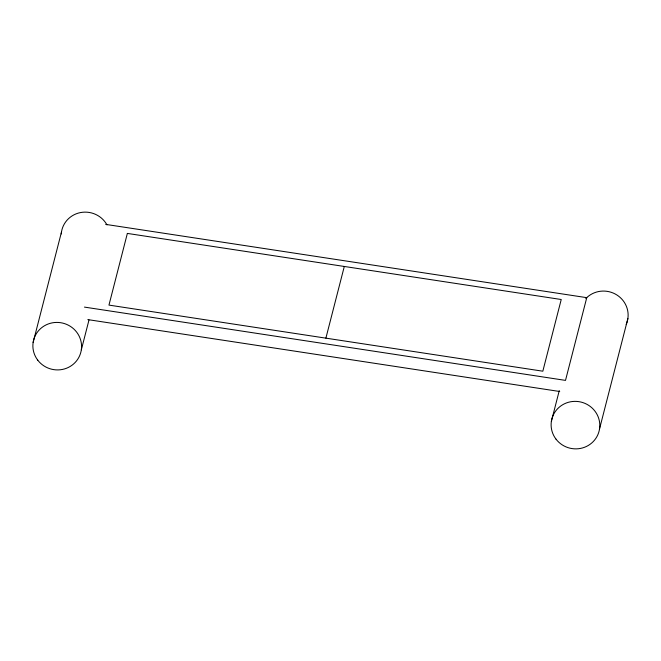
<?xml version="1.0" encoding="UTF-8"?>
<svg xmlns="http://www.w3.org/2000/svg" width="661" height="661" viewBox="0 0 661 661"><rect width="100%" height="100%" fill="white"/><g stroke="black" fill="none" stroke-linecap="round" stroke-linejoin="round"><path stroke-width="0.99" d="M33.116 342.497L61.44 232.209M81.328 349.843L88.979 320.031M325.89 338.151L344.298 266.457M551.357 421.445L559.264 390.643M599.56 428.791L627.884 318.503M105.694 224.385L586.753 297.665L565.51 380.389L84.451 307.101M87.83 319.61L559.718 391.502M585.795 298.574A24.391 23.713 14.4 0 1 616.953 295.021A24.391 23.713 14.4 0 1 626.174 324.452M61.25 233.969A24.391 23.713 14.4 0 1 80.386 212.594A24.391 23.713 14.4 0 1 106.975 224.897M127.358 233.416L108.958 305.101L542.83 371.201L561.23 299.507L127.358 233.416M555.984 439.119A24.391 23.713 14.4 0 0 597.85 434.74A24.391 23.713 14.4 0 0 572.542 401.5A24.391 23.713 14.4 0 0 555.984 439.119M37.751 360.171A24.391 23.713 14.4 0 0 79.617 355.792A24.391 23.713 14.4 0 0 54.301 322.551A24.391 23.713 14.4 0 0 37.751 360.171"/></g></svg>
